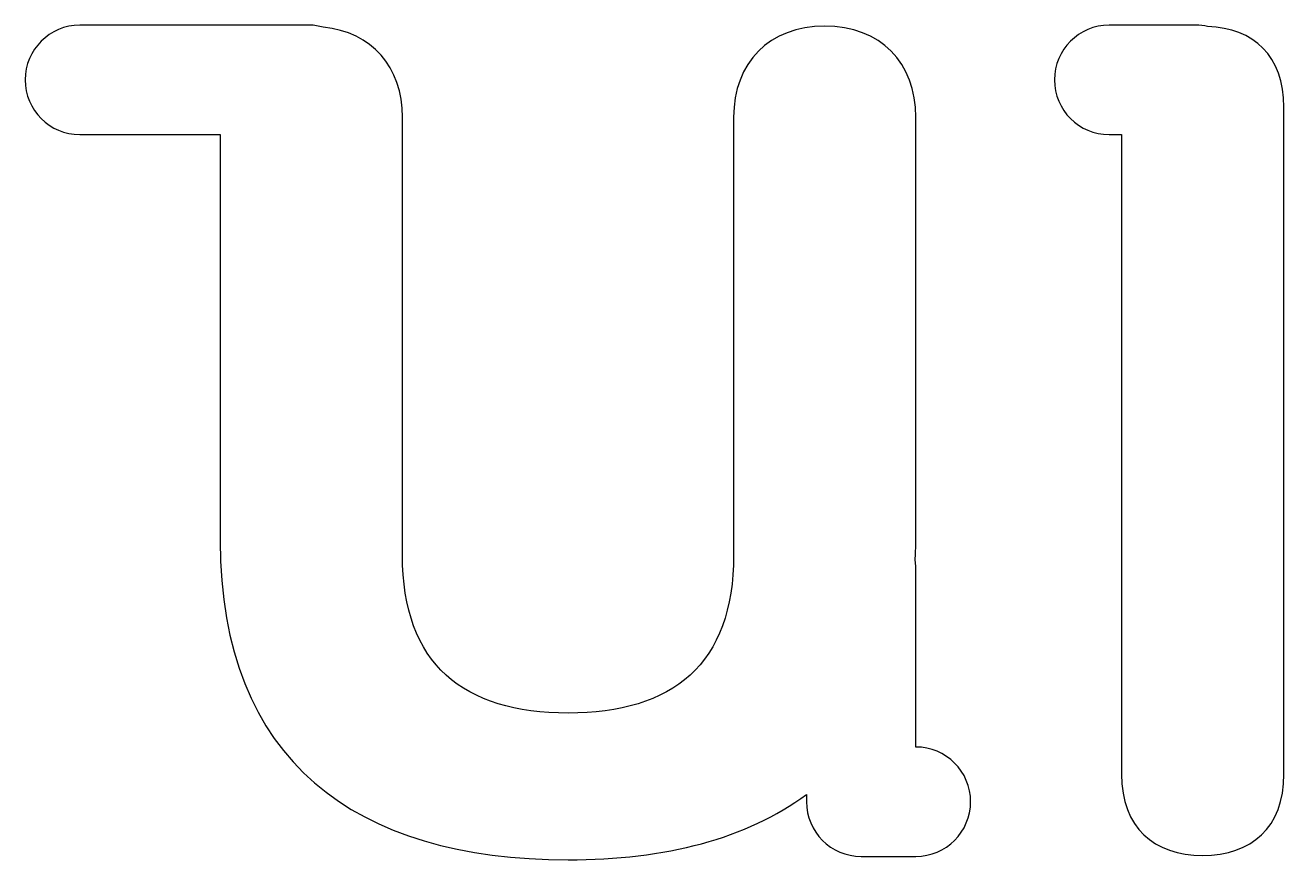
# Model space of a CAD drawing. Header units: millimetres. Extents: x -127 to 1881, y -61 to 1624.
# Drawn here: x 102.76 to 149.78, y 1569.73 to 1600.9 of the extents above; entities that cross this region are included whole.
import ezdxf

# ---------------------------------------------------------------- set-up
doc = ezdxf.new("R2010")
doc.units = ezdxf.units.MM
doc.layers.get('0').update_dxf_attribs({"linetype": 'CONTINUOUS', "true_color": 0xffffff})

msp = doc.modelspace()

# ---------------------------------------------------------------- linework, layer by layer
at = {"color": 7, "true_color": 0xffffff}
for points in [[(113.388, 1600.901), (104.807, 1600.901)], [(146.503, 1600.901), (143.259, 1600.901)], [(149.783, 1572.925), (149.783, 1597.835)], [(116.859, 1581.105), (116.859, 1597.461)], [(129.23, 1597.461), (129.23, 1581.105)], [(136.039, 1581.644), (136.039, 1597.461)], [(104.807, 1596.814), (110.05, 1596.814), (110.05, 1581.644)], [(143.259, 1596.814), (143.722, 1596.814), (143.722, 1572.925)], [(136.039, 1573.943), (136.035, 1580.655)], [(131.948, 1572.17), (131.948, 1571.9)], [(133.991, 1569.858), (136.039, 1569.858)]]:
    msp.add_lwpolyline(points, dxfattribs=at)
for points in [[(104.807, 1600.901), (103.68, 1600.901), (102.764, 1599.986), (102.764, 1598.857)], [(113.899, 1600.828), (113.735, 1600.871), (113.566, 1600.901), (113.388, 1600.901)], [(116.859, 1597.461), (116.859, 1599.343), (115.713, 1600.642), (113.899, 1600.828)], [(132.635, 1600.867), (130.56, 1600.867), (129.23, 1599.495), (129.23, 1597.461)], [(136.039, 1597.461), (136.039, 1599.495), (134.71, 1600.867), (132.635, 1600.867)], [(143.259, 1600.901), (142.13, 1600.901), (141.215, 1599.986), (141.215, 1598.857)], [(146.935, 1600.853), (146.796, 1600.883), (146.652, 1600.901), (146.503, 1600.901)], [(149.783, 1597.835), (149.783, 1599.757), (148.655, 1600.784), (146.935, 1600.853)], [(102.764, 1598.857), (102.764, 1597.728), (103.68, 1596.814), (104.807, 1596.814)], [(141.215, 1598.857), (141.215, 1597.728), (142.13, 1596.814), (143.259, 1596.814)], [(110.05, 1581.644), (110.05, 1573.425), (115.115, 1569.73), (123.044, 1569.73)], [(136.01, 1580.905), (136.02, 1581.152), (136.039, 1581.389), (136.039, 1581.644)], [(123.044, 1575.21), (119.142, 1575.21), (116.859, 1577.036), (116.859, 1581.105)], [(129.23, 1581.105), (129.23, 1577.036), (126.947, 1575.21), (123.044, 1575.21)], [(136.035, 1580.655), (136.035, 1580.741), (136.02, 1580.822), (136.01, 1580.905)], [(138.083, 1571.9), (138.083, 1573.029), (137.167, 1573.943), (136.039, 1573.943)], [(143.722, 1572.925), (143.722, 1570.933), (144.926, 1569.896), (146.752, 1569.896)], [(146.752, 1569.896), (148.579, 1569.896), (149.783, 1570.933), (149.783, 1572.925)], [(123.044, 1569.73), (126.694, 1569.73), (129.727, 1570.523), (131.948, 1572.17)], [(131.948, 1571.9), (131.948, 1570.772), (132.863, 1569.858), (133.991, 1569.858)], [(136.039, 1569.858), (137.167, 1569.858), (138.083, 1570.772), (138.083, 1571.9)]]:
    msp.add_open_spline(points, degree=3, dxfattribs=at)

doc.saveas('drawing.dxf')
